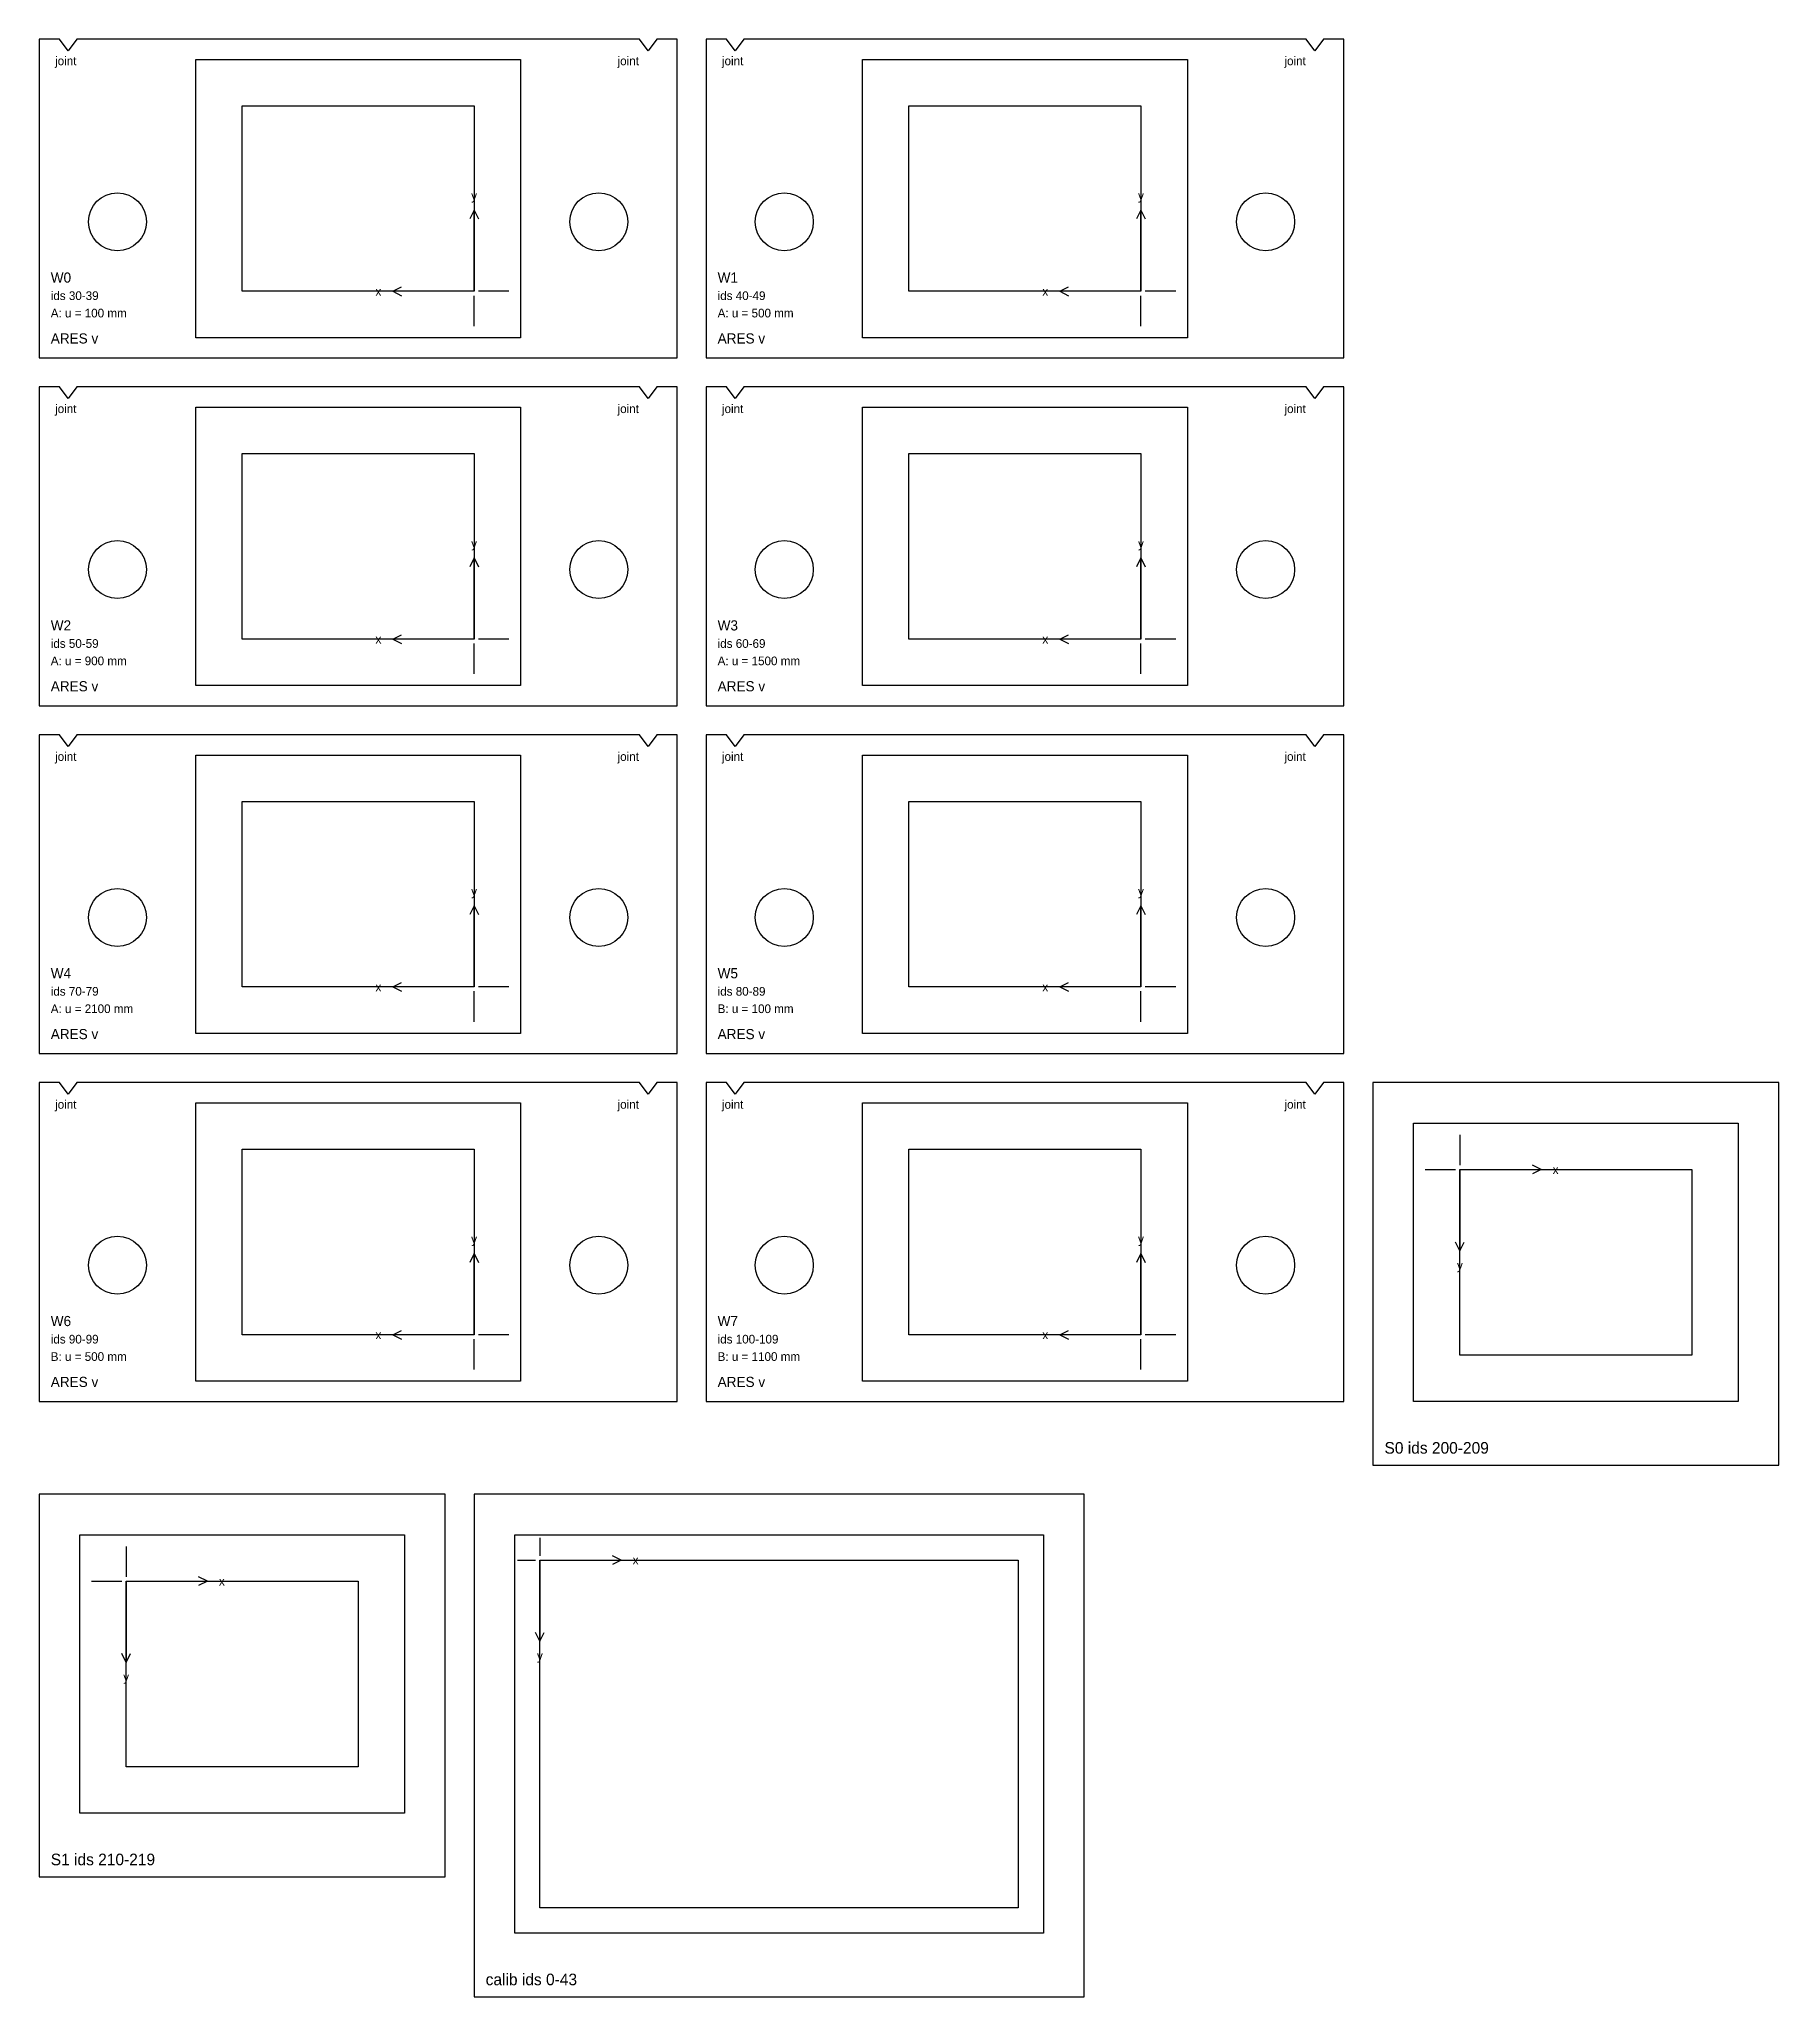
# Model space of a CAD drawing. Extents: x 0 to 600, y -675 to 0.
import ezdxf

# ---------------------------------------------------------------- set-up
doc = ezdxf.new("R2010")
doc.units = 0
doc.layers.add('CUT', color=1, linetype='CONTINUOUS')
doc.layers.add('ENGRAVE', color=5, linetype='CONTINUOUS')

msp = doc.modelspace()

# ---------------------------------------------------------------- linework, layer by layer
at = {"layer": 'CUT', "color": 1}
for p, q in [((7, 0), (0, 0)), ((0, 0), (0, -110)), ((10, -4), (7, 0)), ((13, 0), (10, -4)), ((207, 0), (13, 0)), ((210, -4), (207, 0)), ((213, 0), (210, -4)), ((220, 0), (213, 0)), ((220, -110), (220, 0)), ((237, 0), (230, 0)), ((230, 0), (230, -110)), ((240, -4), (237, 0)), ((243, 0), (240, -4)), ((437, 0), (243, 0)), ((440, -4), (437, 0)), ((443, 0), (440, -4)), ((450, 0), (443, 0)), ((450, -110), (450, 0)), ((0, -110), (220, -110)), ((230, -110), (450, -110)), ((7, -120), (0, -120)), ((0, -120), (0, -230)), ((10, -124), (7, -120)), ((13, -120), (10, -124)), ((207, -120), (13, -120)), ((210, -124), (207, -120)), ((213, -120), (210, -124)), ((220, -120), (213, -120)), ((220, -230), (220, -120)), ((237, -120), (230, -120)), ((230, -120), (230, -230)), ((240, -124), (237, -120)), ((243, -120), (240, -124)), ((437, -120), (243, -120)), ((440, -124), (437, -120)), ((443, -120), (440, -124)), ((450, -120), (443, -120)), ((450, -230), (450, -120)), ((0, -230), (220, -230)), ((230, -230), (450, -230)), ((7, -240), (0, -240)), ((0, -240), (0, -350)), ((10, -244), (7, -240)), ((13, -240), (10, -244)), ((207, -240), (13, -240)), ((210, -244), (207, -240)), ((213, -240), (210, -244)), ((220, -240), (213, -240)), ((220, -350), (220, -240)), ((237, -240), (230, -240)), ((230, -240), (230, -350)), ((240, -244), (237, -240)), ((243, -240), (240, -244)), ((437, -240), (243, -240)), ((440, -244), (437, -240)), ((443, -240), (440, -244)), ((450, -240), (443, -240)), ((450, -350), (450, -240)), ((0, -350), (220, -350)), ((230, -350), (450, -350)), ((7, -360), (0, -360)), ((0, -360), (0, -470)), ((10, -364), (7, -360)), ((13, -360), (10, -364)), ((207, -360), (13, -360)), ((210, -364), (207, -360)), ((213, -360), (210, -364)), ((220, -360), (213, -360)), ((220, -470), (220, -360)), ((237, -360), (230, -360)), ((230, -360), (230, -470)), ((240, -364), (237, -360)), ((243, -360), (240, -364)), ((437, -360), (243, -360)), ((440, -364), (437, -360)), ((443, -360), (440, -364)), ((450, -360), (443, -360)), ((450, -470), (450, -360)), ((600, -360), (460, -360)), ((460, -360), (460, -492)), ((600, -492), (600, -360)), ((0, -470), (220, -470)), ((230, -470), (450, -470)), ((460, -492), (600, -492)), ((140, -502), (0, -502)), ((0, -502), (0, -634)), ((140, -634), (140, -502)), ((360.4, -502), (150, -502)), ((150, -502), (150, -675.4)), ((360.4, -675.4), (360.4, -502)), ((0, -634), (140, -634)), ((150, -675.4), (360.4, -675.4))]:
    msp.add_line(p, q, dxfattribs=at)
for centre in [(27, -63), (193, -63), (257, -63), (423, -63), (27, -183), (193, -183), (257, -183), (423, -183), (27, -303), (193, -303), (257, -303), (423, -303), (27, -423), (193, -423), (257, -423), (423, -423)]:
    msp.add_circle(centre, 10, dxfattribs=at)
at = {"layer": 'ENGRAVE', "color": 5}
for p, q in [((54, -103), (54, -7)), ((54, -7), (166, -7)), ((166, -7), (166, -103)), ((284, -103), (284, -7)), ((284, -7), (396, -7)), ((396, -7), (396, -103)), ((70, -87), (70, -23)), ((70, -23), (150, -23)), ((150, -23), (150, -87)), ((300, -87), (300, -23)), ((300, -23), (380, -23)), ((380, -23), (380, -87)), ((150, -59), (148.5, -62)), ((150, -87), (150, -59)), ((150, -59), (151.5, -62)), ((380, -59), (378.5, -62)), ((380, -87), (380, -59)), ((380, -59), (381.5, -62)), ((150, -87), (70, -87)), ((122, -87), (125, -85.5)), ((150, -87), (122, -87)), ((122, -87), (125, -88.5)), ((162, -87), (151.5, -87)), ((380, -87), (300, -87)), ((352, -87), (355, -85.5)), ((380, -87), (352, -87)), ((352, -87), (355, -88.5)), ((392, -87), (381.5, -87)), ((150, -99), (150, -88.5)), ((380, -99), (380, -88.5)), ((166, -103), (54, -103)), ((396, -103), (284, -103)), ((54, -223), (54, -127)), ((54, -127), (166, -127)), ((166, -127), (166, -223)), ((284, -223), (284, -127)), ((284, -127), (396, -127)), ((396, -127), (396, -223)), ((70, -207), (70, -143)), ((70, -143), (150, -143)), ((150, -143), (150, -207)), ((300, -207), (300, -143)), ((300, -143), (380, -143)), ((380, -143), (380, -207)), ((150, -179), (148.5, -182)), ((150, -207), (150, -179)), ((150, -179), (151.5, -182)), ((380, -179), (378.5, -182)), ((380, -207), (380, -179)), ((380, -179), (381.5, -182)), ((150, -207), (70, -207)), ((122, -207), (125, -205.5)), ((150, -207), (122, -207)), ((122, -207), (125, -208.5)), ((150, -219), (150, -208.5)), ((162, -207), (151.5, -207)), ((380, -207), (300, -207)), ((352, -207), (355, -205.5)), ((380, -207), (352, -207)), ((352, -207), (355, -208.5)), ((380, -219), (380, -208.5)), ((392, -207), (381.5, -207)), ((166, -223), (54, -223)), ((396, -223), (284, -223)), ((54, -343), (54, -247)), ((54, -247), (166, -247)), ((166, -247), (166, -343)), ((284, -343), (284, -247)), ((284, -247), (396, -247)), ((396, -247), (396, -343)), ((70, -327), (70, -263)), ((70, -263), (150, -263)), ((150, -263), (150, -327)), ((300, -327), (300, -263)), ((300, -263), (380, -263)), ((380, -263), (380, -327)), ((150, -299), (148.5, -302)), ((150, -327), (150, -299)), ((150, -299), (151.5, -302)), ((380, -299), (378.5, -302)), ((380, -327), (380, -299)), ((380, -299), (381.5, -302)), ((150, -327), (70, -327)), ((122, -327), (125, -325.5)), ((150, -327), (122, -327)), ((122, -327), (125, -328.5)), ((150, -339), (150, -328.5)), ((162, -327), (151.5, -327)), ((380, -327), (300, -327)), ((352, -327), (355, -325.5)), ((380, -327), (352, -327)), ((352, -327), (355, -328.5)), ((380, -339), (380, -328.5)), ((392, -327), (381.5, -327)), ((166, -343), (54, -343)), ((396, -343), (284, -343)), ((54, -463), (54, -367)), ((54, -367), (166, -367)), ((166, -367), (166, -463)), ((284, -463), (284, -367)), ((284, -367), (396, -367)), ((396, -367), (396, -463)), ((474, -374), (586, -374)), ((474, -470), (474, -374)), ((490, -378), (490, -388.5)), ((586, -374), (586, -470)), ((70, -447), (70, -383)), ((70, -383), (150, -383)), ((150, -383), (150, -447)), ((300, -447), (300, -383)), ((300, -383), (380, -383)), ((380, -383), (380, -447)), ((478, -390), (488.5, -390)), ((490, -390), (570, -390)), ((490, -454), (490, -390)), ((490, -390), (518, -390)), ((490, -390), (490, -418)), ((518, -390), (515, -388.5)), ((518, -390), (515, -391.5)), ((570, -390), (570, -454)), ((490, -418), (488.5, -415)), ((490, -418), (491.5, -415)), ((150, -419), (148.5, -422)), ((150, -447), (150, -419)), ((150, -419), (151.5, -422)), ((380, -419), (378.5, -422)), ((380, -447), (380, -419)), ((380, -419), (381.5, -422)), ((122, -447), (125, -445.5)), ((352, -447), (355, -445.5)), ((150, -447), (70, -447)), ((150, -447), (122, -447)), ((122, -447), (125, -448.5)), ((150, -459), (150, -448.5)), ((162, -447), (151.5, -447)), ((380, -447), (300, -447)), ((380, -447), (352, -447)), ((352, -447), (355, -448.5)), ((380, -459), (380, -448.5)), ((392, -447), (381.5, -447)), ((570, -454), (490, -454)), ((166, -463), (54, -463)), ((396, -463), (284, -463)), ((586, -470), (474, -470)), ((14, -516), (126, -516)), ((14, -612), (14, -516)), ((30, -520), (30, -530.5)), ((126, -516), (126, -612)), ((164, -516), (346.4, -516)), ((164, -653.4), (164, -516)), ((172.7, -517), (172.7, -523.2)), ((346.4, -516), (346.4, -653.4)), ((165, -524.7), (171.2, -524.7)), ((172.7, -524.7), (337.7, -524.7)), ((172.7, -644.7), (172.7, -524.7)), ((172.7, -524.7), (200.7, -524.7)), ((172.7, -524.7), (172.7, -552.7)), ((200.7, -524.7), (197.7, -523.2)), ((200.7, -524.7), (197.7, -526.2)), ((337.7, -524.7), (337.7, -644.7)), ((18, -532), (28.5, -532)), ((30, -532), (110, -532)), ((30, -596), (30, -532)), ((30, -532), (58, -532)), ((30, -532), (30, -560)), ((58, -532), (55, -530.5)), ((58, -532), (55, -533.5)), ((110, -532), (110, -596)), ((172.7, -552.7), (171.2, -549.7)), ((172.7, -552.7), (174.2, -549.7)), ((30, -560), (28.5, -557)), ((30, -560), (31.5, -557)), ((110, -596), (30, -596)), ((126, -612), (14, -612)), ((337.7, -644.7), (172.7, -644.7)), ((346.4, -653.4), (164, -653.4))]:
    msp.add_line(p, q, dxfattribs=at)

# ---------------------------------------------------------------- texts
for s, height, p in [('joint', 3, (5.5, -9)), ('joint', 3, (199.5, -9)), ('joint', 3, (235.5, -9)), ('joint', 3, (429.5, -9)), ('y', 3, (149, -55.5)), ('y', 3, (379, -55.5)), ('W0', 3.5, (4, -84)), ('W1', 3.5, (234, -84)), ('ids 30-39', 3, (4, -90)), ('x', 3, (116, -88.5)), ('ids 40-49', 3, (234, -90)), ('x', 3, (346, -88.5)), ('A: u = 100 mm', 3, (4, -96)), ('A: u = 500 mm', 3, (234, -96)), ('ARES v', 3.5, (4, -105)), ('ARES v', 3.5, (234, -105)), ('joint', 3, (5.5, -129)), ('joint', 3, (199.5, -129)), ('joint', 3, (235.5, -129)), ('joint', 3, (429.5, -129)), ('y', 3, (149, -175.5)), ('y', 3, (379, -175.5)), ('W2', 3.5, (4, -204)), ('W3', 3.5, (234, -204)), ('ids 50-59', 3, (4, -210)), ('x', 3, (116, -208.5)), ('ids 60-69', 3, (234, -210)), ('x', 3, (346, -208.5)), ('A: u = 900 mm', 3, (4, -216)), ('A: u = 1500 mm', 3, (234, -216)), ('ARES v', 3.5, (4, -225)), ('ARES v', 3.5, (234, -225)), ('joint', 3, (5.5, -249)), ('joint', 3, (199.5, -249)), ('joint', 3, (235.5, -249)), ('joint', 3, (429.5, -249)), ('y', 3, (149, -295.5)), ('y', 3, (379, -295.5)), ('W4', 3.5, (4, -324)), ('W5', 3.5, (234, -324)), ('ids 70-79', 3, (4, -330)), ('x', 3, (116, -328.5)), ('ids 80-89', 3, (234, -330)), ('x', 3, (346, -328.5)), ('A: u = 2100 mm', 3, (4, -336)), ('B: u = 100 mm', 3, (234, -336)), ('ARES v', 3.5, (4, -345)), ('ARES v', 3.5, (234, -345)), ('joint', 3, (5.5, -369)), ('joint', 3, (199.5, -369)), ('joint', 3, (235.5, -369)), ('joint', 3, (429.5, -369)), ('x', 3, (522, -391.5)), ('y', 3, (149, -415.5)), ('y', 3, (379, -415.5)), ('y', 3, (489, -424.5)), ('W6', 3.5, (4, -444)), ('W7', 3.5, (234, -444)), ('ids 90-99', 3, (4, -450)), ('x', 3, (116, -448.5)), ('ids 100-109', 3, (234, -450)), ('x', 3, (346, -448.5)), ('B: u = 500 mm', 3, (4, -456)), ('B: u = 1100 mm', 3, (234, -456)), ('ARES v', 3.5, (4, -465)), ('ARES v', 3.5, (234, -465)), ('S0 ids 200-209', 4, (464, -488)), ('x', 3, (204.7, -526.2)), ('x', 3, (62, -533.5)), ('y', 3, (171.7, -559.2)), ('y', 3, (29, -566.5)), ('S1 ids 210-219', 4, (4, -630)), ('calib ids 0-43', 4, (154, -671.4))]:
    msp.add_text(s, height=height, dxfattribs=at).set_placement(p)

doc.saveas('drawing.dxf')
